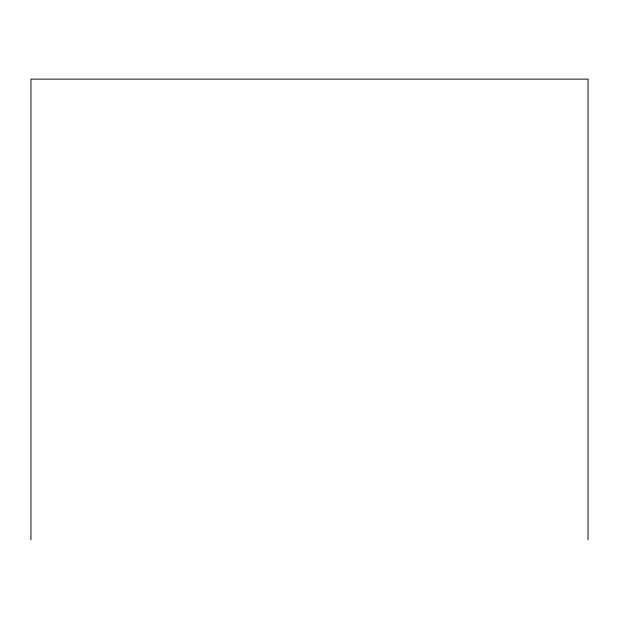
<?xml version="1.0" encoding="UTF-8"?>
<svg xmlns="http://www.w3.org/2000/svg" width="619" height="619" viewBox="0 0 619 619"><rect width="100%" height="100%" fill="white"/><g stroke="black" fill="none" stroke-linecap="round" stroke-linejoin="round"><path stroke-width="0.93" d="M588.05 539.876L588.05 79.124L30.95 79.124L30.95 539.876"/></g></svg>
